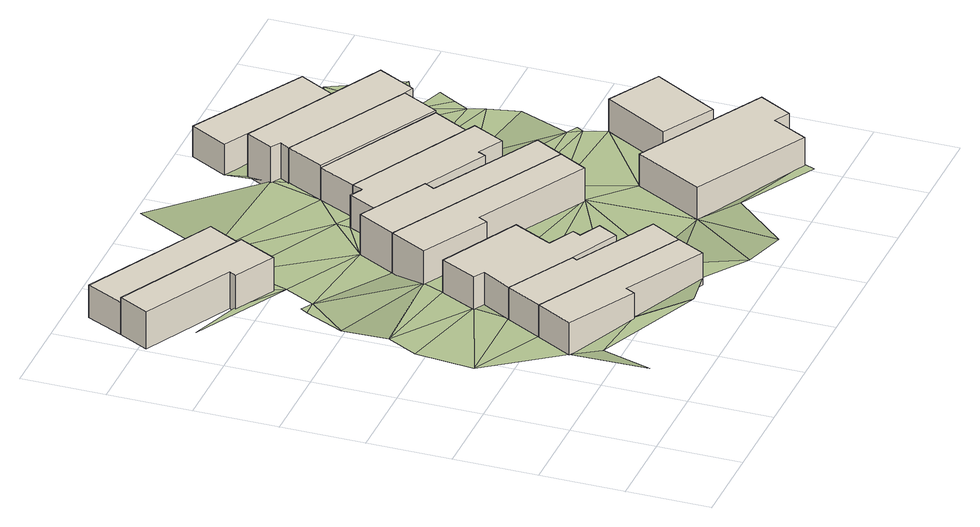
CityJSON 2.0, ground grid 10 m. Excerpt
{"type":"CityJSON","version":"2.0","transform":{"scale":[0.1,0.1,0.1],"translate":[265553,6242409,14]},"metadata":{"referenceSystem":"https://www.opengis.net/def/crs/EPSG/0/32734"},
"CityObjects":{
"building1":{"type":"Building","attributes":{"address":"65 Kingsley Road Salt River Cape Town","building":"house","building:levels":1,"building_height":4.1,"roof_height":20.69,"ground_height":16.59,"plus_code":"4FRW3F87+XG7"},"geometry":[{"type":"Solid","lod":"1","boundaries":[[[[0,1,2,3]],[[1,4,5,2]],[[4,6,7,5]],[[6,8,9,7]],[[8,10,11,9]],[[10,0,3,11]],[[3,2,5,7,9,11]],[[10,8,6,4,1,0]]]]}]},
"building2":{"type":"Building","attributes":{"address":"74 Kingsley Road Salt River Cape Town","building":"house","building:levels":1,"building_height":4.1,"roof_height":19.57,"ground_height":15.47,"plus_code":"4FRW3F97+4FG"},"geometry":[{"type":"Solid","lod":"1","boundaries":[[[[12,13,14,15]],[[13,16,17,14]],[[16,18,19,17]],[[18,20,21,19]],[[20,22,23,21]],[[22,12,15,23]],[[15,14,17,19,21,23]],[[22,20,18,16,13,12]]]]}]},
"building3":{"type":"Building","attributes":{"address":"63 Kingsley Road Salt River Cape Town","building":"house","building:levels":1,"building_height":4.1,"roof_height":20.69,"ground_height":16.59,"plus_code":"4FRW3F87+XGH"},"geometry":[{"type":"Solid","lod":"1","boundaries":[[[[24,1,2,25]],[[1,0,3,2]],[[0,26,27,3]],[[26,28,29,27]],[[28,30,31,29]],[[30,24,25,31]],[[25,2,3,27,29,31]],[[30,28,26,0,1,24]]]]}]},
"building4":{"type":"Building","attributes":{"address":"72 Kingsley Road Salt River Cape Town","building":"house","building:levels":1,"building_height":4.1,"roof_height":19.02,"ground_height":14.92,"plus_code":"4FRW3F97+4FW"},"geometry":[{"type":"Solid","lod":"1","boundaries":[[[[13,12,32,33]],[[12,34,35,32]],[[34,36,37,35]],[[36,13,33,37]],[[33,32,35,37]],[[36,34,12,13]]]]}]},
"building5":{"type":"Building","attributes":{"address":"61 Kingsley Road Salt River Cape Town","building":"house","building:levels":1,"building_height":4.1,"roof_height":20.69,"ground_height":16.59,"plus_code":"4FRW3F97+2G8"},"geometry":[{"type":"Solid","lod":"1","boundaries":[[[[24,30,31,25]],[[30,38,39,31]],[[38,40,41,39]],[[40,42,43,41]],[[42,44,45,43]],[[44,46,47,45]],[[46,48,49,47]],[[48,50,51,49]],[[50,52,53,51]],[[52,54,55,53]],[[54,24,25,55]],[[25,31,39,41,43,45,47,49,51,53,55]],[[54,52,50,48,46,44,42,40,38,30,24]]]]}]},
"building6":{"type":"Building","attributes":{"address":"59 Kingsley Road Salt River Cape Town","building":"house","building:levels":1,"building_height":4.1,"roof_height":20.69,"ground_height":16.59,"plus_code":"4FRW3F97+2HJ"},"geometry":[{"type":"Solid","lod":"1","boundaries":[[[[56,57,58,59]],[[57,60,61,58]],[[60,62,63,61]],[[62,64,65,63]],[[64,66,67,65]],[[66,56,59,67]],[[59,58,61,63,65,67]],[[66,64,62,60,57,56]]]]}]},
"building7":{"type":"Building","attributes":{"address":"57 Kingsley Road Salt River Cape Town","building":"house","building:levels":1,"building_height":4.1,"roof_height":20.69,"ground_height":16.59,"plus_code":"4FRW3F97+2HX"},"geometry":[{"type":"Solid","lod":"1","boundaries":[[[[56,66,67,59]],[[66,68,69,67]],[[68,70,71,69]],[[70,72,73,71]],[[72,74,75,73]],[[74,56,59,75]],[[59,67,69,71,73,75]],[[74,72,70,68,66,56]]]]}]},
"building8":{"type":"Building","attributes":{"address":"55 Kingsley Road Salt River Cape Town","building":"house","building:levels":1,"building_height":4.1,"roof_height":19.69,"ground_height":15.59,"plus_code":"4FRW3F97+3H9"},"geometry":[{"type":"Solid","lod":"1","boundaries":[[[[76,77,78,79]],[[77,80,81,78]],[[80,82,83,81]],[[82,84,85,83]],[[84,86,87,85]],[[86,88,89,87]],[[88,90,91,89]],[[90,92,93,91]],[[92,76,79,93]],[[79,78,81,83,85,87,89,91,93]],[[92,90,88,86,84,82,80,77,76]]]]}]},
"building9":{"type":"Building","attributes":{"address":"53 Kingsley Road Salt River Cape Town","building":"house","building:levels":1,"building_height":4.1,"roof_height":19.69,"ground_height":15.59,"plus_code":"4FRW3F97+3JM"},"geometry":[{"type":"Solid","lod":"1","boundaries":[[[[94,76,79,95]],[[76,92,93,79]],[[92,96,97,93]],[[96,94,95,97]],[[95,79,93,97]],[[96,92,76,94]]]]}]},
"building10":{"type":"Building","attributes":{"address":"42 Chatham Road Salt River Cape Town","building":"house","building:levels":1,"building_height":4.1,"roof_height":20.66,"ground_height":16.56,"plus_code":"4FRW3F87+XJH"},"geometry":[{"type":"Solid","lod":"1","boundaries":[[[[98,99,100,101]],[[99,102,103,100]],[[102,104,105,103]],[[104,106,107,105]],[[106,108,109,107]],[[108,98,101,109]],[[101,100,103,105,107,109]],[[108,106,104,102,99,98]]]]}]},
"building11":{"type":"Building","attributes":{"address":"51 Kingsley Road Salt River Cape Town","building":"house","building:levels":1,"building_height":4.1,"roof_height":19.97,"ground_height":15.87,"plus_code":"4FRW3F97+3JV"},"geometry":[{"type":"Solid","lod":"1","boundaries":[[[[110,94,111,112]],[[94,96,113,111]],[[96,114,115,113]],[[114,110,112,115]],[[112,111,113,115]],[[114,96,94,110]]]]}]},
"building12":{"type":"Building","attributes":{"address":"49 Kingsley Road Salt River Cape Town","building":"house","building:levels":1,"building_height":4.1,"roof_height":19.97,"ground_height":15.87,"plus_code":"4FRW3F97+4J8"},"geometry":[{"type":"Solid","lod":"1","boundaries":[[[[116,117,115,112]],[[117,118,119,115]],[[118,120,121,119]],[[120,122,123,121]],[[122,124,125,123]],[[124,126,127,125]],[[126,116,112,127]],[[112,115,119,121,123,125,127]],[[126,124,122,120,118,117,116]]]]}]},
"building13":{"type":"Building","attributes":{"address":"Salt River Cape Town","building":"house","building:levels":1,"building_height":4.1,"roof_height":18.46,"ground_height":14.36,"plus_code":"4FRW3F97+4JW"},"geometry":[{"type":"Solid","lod":"1","boundaries":[[[[128,129,130,131]],[[129,132,133,130]],[[132,134,135,133]],[[134,128,131,135]],[[131,130,133,135]],[[134,132,129,128]]]]}]},
"building14":{"type":"Building","attributes":{"address":"40 Chatham Road Salt River Cape Town","building":"house","building:levels":1,"building_height":4.1,"roof_height":20.66,"ground_height":16.56,"plus_code":"4FRW3F87+XMW"},"geometry":[{"type":"Solid","lod":"1","boundaries":[[[[136,137,138,139]],[[137,140,141,138]],[[140,142,143,141]],[[142,136,139,143]],[[139,138,141,143]],[[142,140,137,136]]]]}]},
"terrain1":{"type":"TINRelief","geometry":[{"type":"CompositeSurface","lod":"1","boundaries":[[[144,145,146]],[[147,148,145]],[[148,149,150]],[[148,147,151]],[[152,145,144]],[[149,153,150]],[[151,149,148]],[[144,154,152]],[[155,153,156]],[[153,149,50]],[[152,154,8]],[[157,155,158]],[[149,151,54]],[[159,160,161]],[[50,156,153]],[[158,162,157]],[[155,156,158]],[[154,163,8]],[[159,161,164]],[[56,158,156]],[[161,165,164]],[[30,28,38]],[[161,158,74]],[[166,156,50]],[[56,74,158]],[[74,165,161]],[[167,163,168]],[[26,38,28]],[[166,50,48]],[[169,170,171]],[[44,172,46]],[[46,172,48]],[[42,40,44]],[[44,40,172]],[[38,26,40]],[[166,48,173]],[[165,174,171]],[[167,168,108]],[[174,165,74]],[[167,108,26]],[[175,108,168]],[[80,74,82]],[[172,176,48]],[[176,172,40]],[[72,82,74]],[[40,26,176]],[[173,48,176]],[[80,174,74]],[[94,171,174]],[[176,26,108]],[[174,80,76]],[[177,108,175]],[[77,76,80]],[[178,171,179]],[[180,82,72]],[[174,76,94]],[[94,179,171]],[[70,180,72]],[[176,108,106]],[[181,108,177]],[[180,70,182]],[[106,183,176]],[[179,94,110]],[[179,110,184]],[[185,181,177]],[[186,180,187]],[[187,180,182]],[[122,129,179]],[[136,183,106]],[[188,182,183]],[[137,106,140]],[[137,136,106]],[[187,182,189]],[[122,190,129]],[[187,189,191]],[[192,193,191]],[[136,188,183]],[[106,104,140]],[[188,189,182]],[[192,191,194]],[[191,189,195]],[[196,189,188]],[[197,190,122]],[[192,198,199]],[[198,192,200]],[[194,191,195]],[[200,192,194]],[[201,198,200]],[[198,201,197]],[[202,201,200]],[[197,203,190]],[[204,190,203]],[[205,201,202]],[[197,201,206]],[[206,203,197]]]}]}
},
"vertices":[
[323,90,26],[142,187,26],[142,187,67],[323,90,67],[118,143,26],[118,143,67],[201,98,26],[201,98,67],[207,109,26],[207,109,67],[305,56,26],[305,56,67],
[179,544,9],[20,626,9],[20,626,56],[179,544,56],[1,590,9],[1,590,56],[111,533,9],[111,533,56],[106,524,9],[106,524,56],[155,498,9],[155,498,56],
[166,230,26],[166,230,67],[344,127,26],[344,127,67],[245,180,26],[245,180,67],[248,186,26],[248,186,67],
[179,544,50],[20,626,50],[203,588,9],[203,588,50],[42,671,9],[42,671,50],
[308,157,26],[308,157,67],[321,181,26],[321,181,67],[295,194,26],[295,194,67],[300,204,26],[300,204,67],[268,220,26],[268,220,67],[292,267,26],[292,267,67],[195,317,26],[195,317,67],[173,273,26],[173,273,67],[186,266,26],[186,266,67],
[230,388,16],[206,343,16],[206,343,67],[230,388,67],[287,299,16],[287,299,67],[293,310,16],[293,310,67],[429,237,16],[429,237,67],[448,271,16],[448,271,67],
[467,305,16],[467,305,67],[333,377,16],[333,377,67],[340,389,16],[340,389,67],[255,434,16],[255,434,67],
[326,468,16],[320,455,16],[320,455,57],[326,468,57],[305,463,16],[305,463,57],[287,428,16],[287,428,57],[433,353,16],[433,353,57],[437,362,16],[437,362,57],[468,346,16],[468,346,57],[488,385,16],[488,385,57],[476,391,16],[476,391,57],
[348,513,16],[348,513,57],[499,434,16],[499,434,57],
[570,33,26],[593,76,26],[593,76,67],[570,33,67],[612,66,26],[612,66,67],[634,106,26],[634,106,67],[477,191,26],[477,191,67],[432,108,26],[432,108,67],
[371,558,16],[348,513,60],[371,558,60],[499,434,60],[522,478,16],[522,478,60],
[371,558,6],[522,478,6],[534,473,6],[534,473,60],[558,519,6],[558,519,60],[383,610,6],[383,610,60],[366,577,6],[366,577,60],[378,570,6],[378,570,60],
[402,680,6],[377,635,6],[377,635,45],[402,680,45],[516,559,6],[516,559,45],[540,603,6],[540,603,45],
[574,261,26],[529,182,26],[529,182,67],[574,261,67],[592,147,26],[592,147,67],[637,226,26],[637,226,67],
[138,111,27],[118,143,27],[104,45,37],[142,187,27],[55,230,27],[173,273,27],[62,301,27],[166,230,27],[201,98,36],[82,338,27],[259,50,36],[99,400,15],[206,343,26],[122,447,15],[142,448,15],[106,524,15],[42,547,15],[161,485,15],[127,456,15],[305,56,36],[155,498,15],[179,544,15],[287,299,26],[323,90,36],[356,20,36],[189,608,6],[102,653,9],[203,588,16],[306,230,26],[293,310,26],[306,480,16],[407,5,36],[429,237,26],[470,71,33],[271,693,6],[366,577,16],[433,353,26],[570,33,33],[467,305,26],[448,271,26],[378,570,16],[564,20,33],[437,362,19],[468,346,26],[565,288,26],[556,303,26],[516,559,19],[488,385,19],[499,434,19],[476,391,19],[584,406,19],[592,368,19],[570,296,26],[558,519,19],[534,473,19],[522,478,19],[577,426,19],[557,480,19],[587,444,19],[567,588,19],[540,603,19],[599,465,19],[609,505,19]
]}
